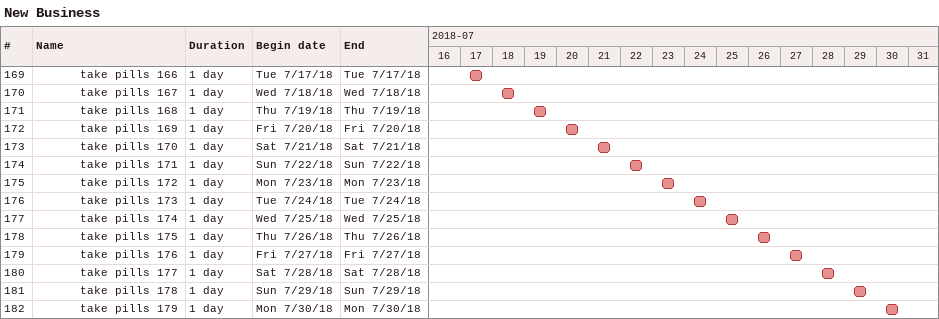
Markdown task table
New Business

| ID | Level | Task | Duration | Start | Finish |
|---|---|---|---|---|---|
| 169 | 4 | take pills 166 | 1d | 2018-07-17 | 2018-07-17 |
| 170 | 4 | take pills 167 | 1d | 2018-07-18 | 2018-07-18 |
| 171 | 4 | take pills 168 | 1d | 2018-07-19 | 2018-07-19 |
| 172 | 4 | take pills 169 | 1d | 2018-07-20 | 2018-07-20 |
| 173 | 4 | take pills 170 | 1d | 2018-07-21 | 2018-07-21 |
| 174 | 4 | take pills 171 | 1d | 2018-07-22 | 2018-07-22 |
| 175 | 4 | take pills 172 | 1d | 2018-07-23 | 2018-07-23 |
| 176 | 4 | take pills 173 | 1d | 2018-07-24 | 2018-07-24 |
| 177 | 4 | take pills 174 | 1d | 2018-07-25 | 2018-07-25 |
| 178 | 4 | take pills 175 | 1d | 2018-07-26 | 2018-07-26 |
| 179 | 4 | take pills 176 | 1d | 2018-07-27 | 2018-07-27 |
| 180 | 4 | take pills 177 | 1d | 2018-07-28 | 2018-07-28 |
| 181 | 4 | take pills 178 | 1d | 2018-07-29 | 2018-07-29 |
| 182 | 4 | take pills 179 | 1d | 2018-07-30 | 2018-07-30 |
